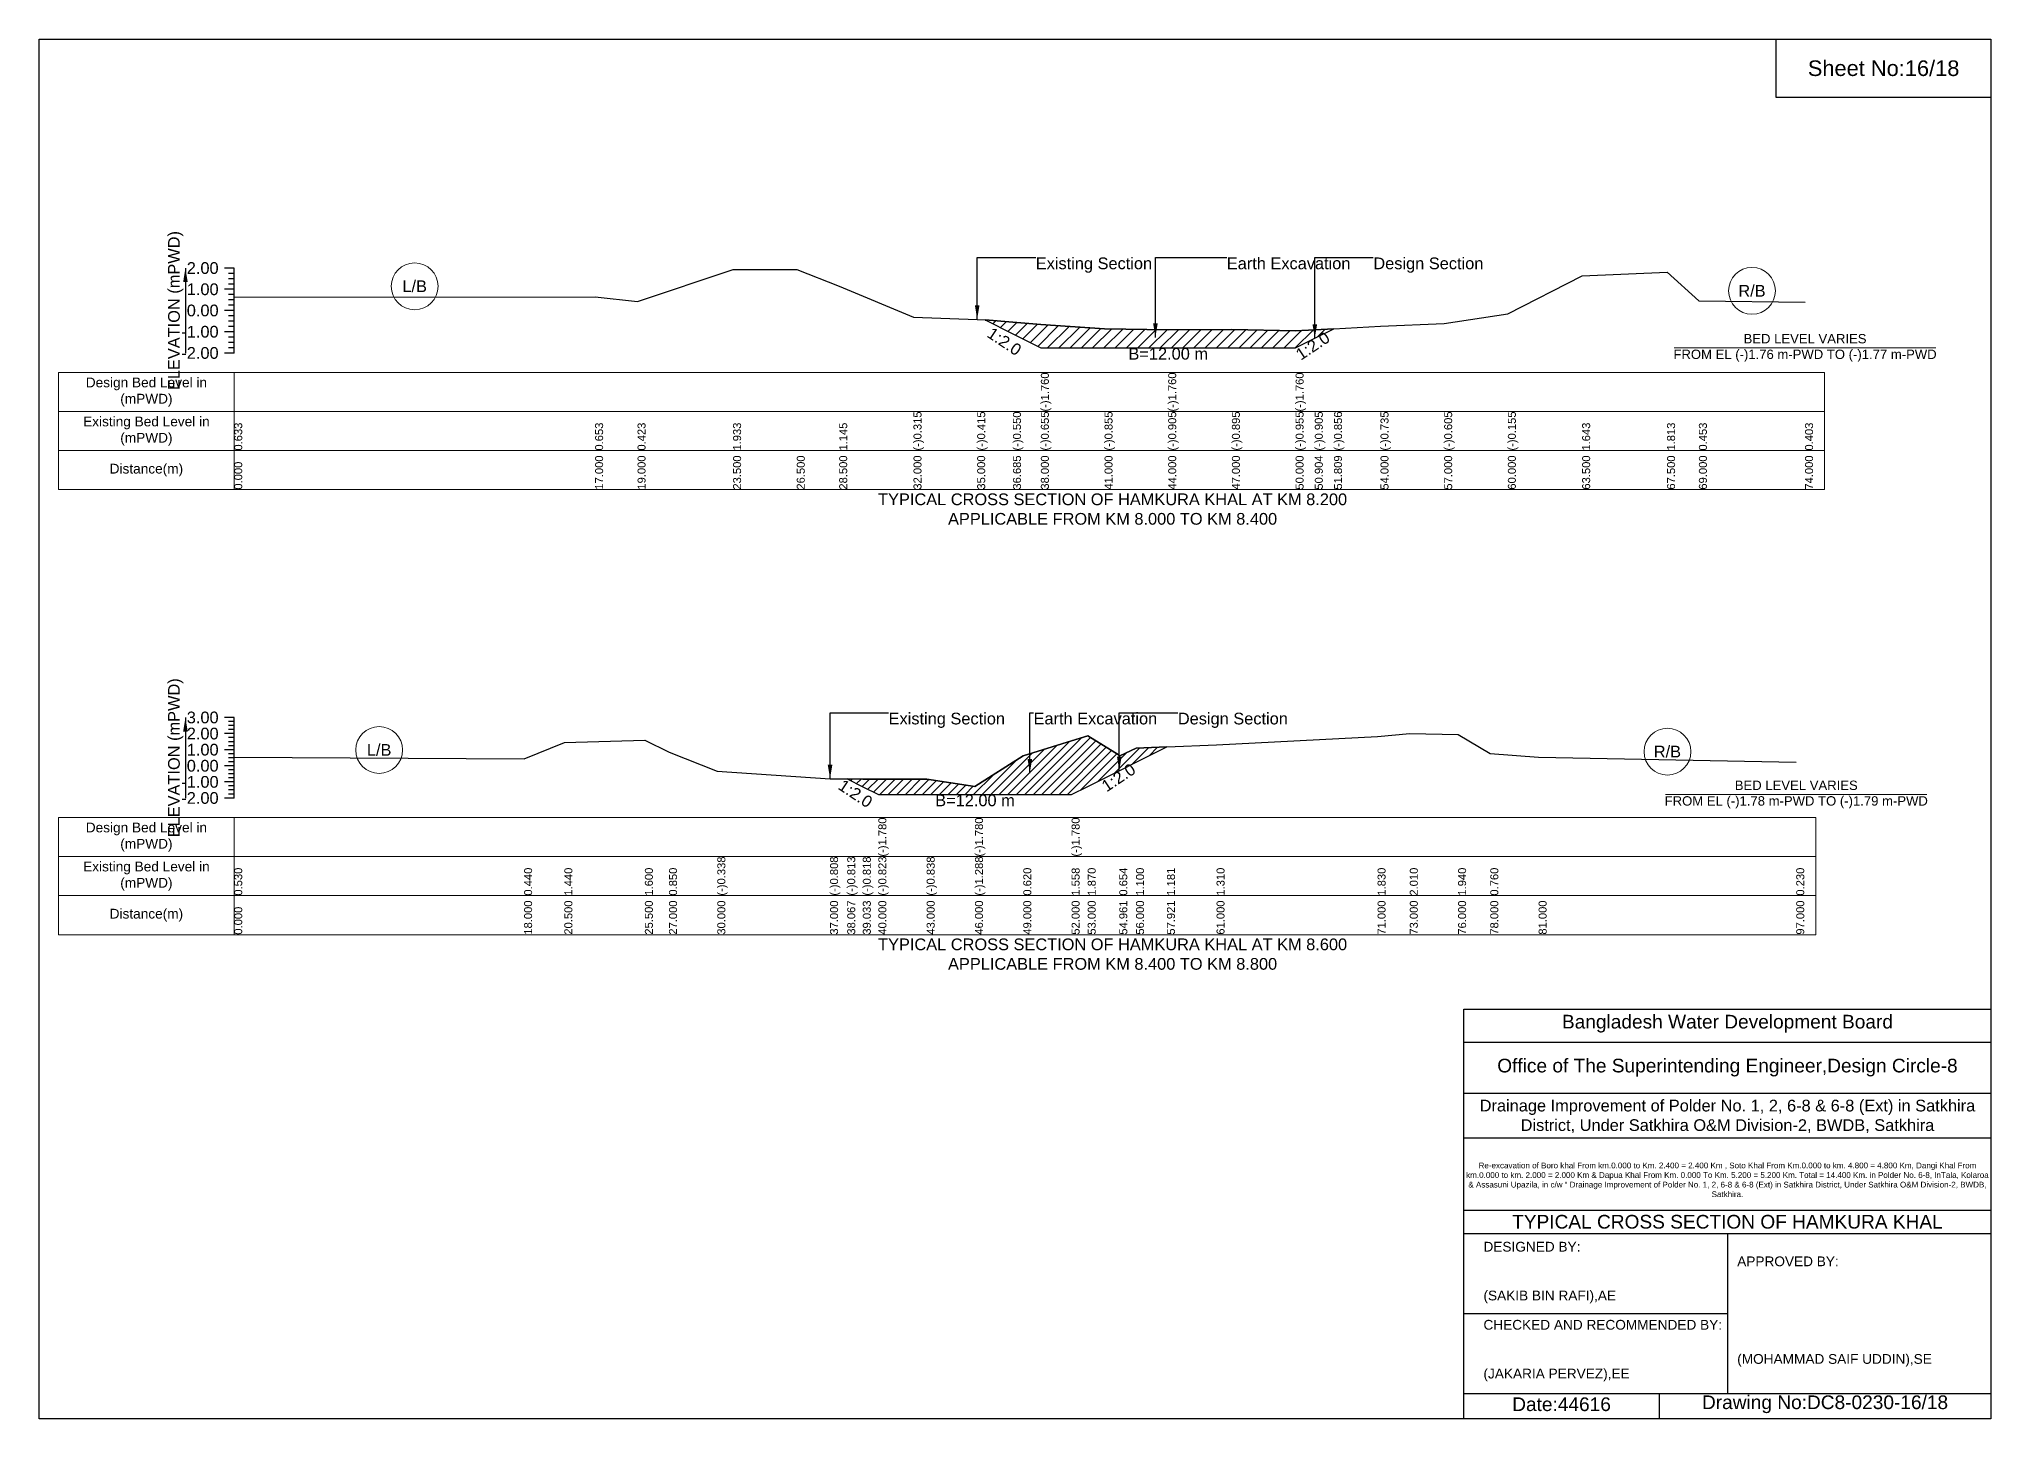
# Model space of a CAD drawing. Header units: inches. Extents: x 91000 to 278000, y -5656 to 20000.
# Drawn here: x 250000 to 258000, y 14344 to 20000 of the extents above; entities that cross this region are included whole.
import ezdxf

# ---------------------------------------------------------------- set-up
doc = ezdxf.new("R2010")
doc.units = ezdxf.units.IN
doc.header["$LTSCALE"] = 7
doc.header["$MEASUREMENT"] = 0
for name, color, linetype, lineweight in [('Cross section Data Border', 7, 'Continuous', 9), ('Cross Section Labels', 7, 'Continuous', 9), ('Existing_Bed_Level for Xsection', 7, 'Continuous', 25)]:
    doc.layers.add(name, color=color, linetype=linetype, lineweight=lineweight)
doc.styles.get("Standard").update_dxf_attribs({"font": 'arial.ttf'})
doc.dimstyles.get("Standard").update_dxf_attribs({"dimtxt": 0.18, "dimasz": 0.18, "dimexe": 0.18, "dimexo": 0.0625, "dimgap": 0.09, "dimtad": 0, "dimtih": 1, "dimtoh": 1, "dimdec": 4, "dimzin": 0, "dimdsep": 46, "dimtxsty": 'Standard', "dimcen": 0.09, "dimadec": 0, "dimazin": 0, "dimtfac": 1, "dimtdec": 4, "dimtofl": 0, "dimtmove": 0, "dimatfit": 3, "dimfxl": 1, "dimtolj": 1, "dimtzin": 0, "dimarcsym": 0})

msp = doc.modelspace()

# ---------------------------------------------------------------- hatches: boundary and pattern name
at = {"layer": 'Existing_Bed_Level for Xsection'}
h = msp.add_hatch(dxfattribs=at)
h.set_pattern_fill('ANSI31', color=256, scale=261, style=0)
h.paths.add_polyline_path([(253877.1, 18848.4), (253991.6, 18791.2), (254106, 18734), (254367, 18734), (254628, 18734), (254889, 18734), (255150, 18734), (255228.7, 18773.3), (255307.4, 18812.7), (255228.7, 18808.3), (255150, 18804), (254889, 18809.2), (254628, 18808.3), (254367, 18812.7), (254106, 18830.1), (253991.6, 18839.3)])
h = msp.add_hatch(dxfattribs=at)
h.set_pattern_fill('ANSI31', color=256, scale=198, style=0)
h.paths.add_polyline_path([(253312.4, 16967.3), (253376.2, 16935.4), (253440, 16903.5), (253638, 16903.5), (253836, 16903.5), (254034, 16903.5), (254232, 16903.5), (254298, 16936.5), (254427.4, 17001.2), (254430, 17002.5), (254496, 17035.5), (254622.8, 17098.9), (254496, 17093.6), (254430, 17062.6), (254427.4, 17064.2), (254298, 17144.4), (254232, 17123.8), (254034, 17061.9), (253836, 16936), (253638, 16965.7), (253440, 16966.7), (253376.2, 16967)])

# ---------------------------------------------------------------- linework, layer by layer
for points in [[(250000, 20000), (258000, 20000), (258000, 14344), (250000, 14344)], [(257120, 20000), (258000, 20000), (258000, 19760), (257120, 19760)]]:
    msp.add_lwpolyline(points, close=True)
for points in [[(255840, 14344), (255840, 16024), (258000, 16024)], [(255840, 15888), (258000, 15888)], [(255840, 15680), (258000, 15680)], [(255840, 15496), (258000, 15496)], [(255840, 15200), (258000, 15200)], [(255840, 15104), (258000, 15104)], [(256920, 15104), (256920, 14448)], [(255840, 14776), (256920, 14776)], [(255840, 14448), (258000, 14448)], [(256640, 14448), (256640, 14344)]]:
    msp.add_lwpolyline(points)
at = {"layer": 'Cross section Data Border'}
for points in [[(250080, 18633.1), (257318, 18633.1), (257318, 18153.1), (250080, 18153.1)], [(250080, 16809), (257282, 16809), (257282, 16329), (250080, 16329)]]:
    msp.add_lwpolyline(points, close=True, dxfattribs=at)
for points in [[(250800, 18633.1), (250800, 18153.1)], [(250080, 18473.1), (257318, 18473.1)], [(250080, 18313.1), (257318, 18313.1)], [(250800, 16809), (250800, 16329)], [(250080, 16649), (257282, 16649)], [(250080, 16489), (257282, 16489)]]:
    msp.add_lwpolyline(points, dxfattribs=at)
at = {"layer": 'Cross Section Labels'}
for points in [[(256702.2, 18734), (257773.8, 18734)], [(256666.2, 16903.5), (257737.8, 16903.5)]]:
    msp.add_lwpolyline(points, dxfattribs=at)
for centre in [(251539.5, 18986.5), (257020.5, 18967.8), (251394, 17086), (256674, 17079.1)]:
    msp.add_circle(centre, 96, dxfattribs=at)
at = {"layer": 'Existing_Bed_Level for Xsection'}
for points in [[(250800, 19061.1), (250760, 19061.1)], [(250800, 18713.1), (250800, 18800.1), (250800, 18887.1), (250800, 18974.1), (250800, 19061.1)], [(250800, 18942.2), (252279, 18943.9), (252453, 18923.9), (252844.5, 19055.3), (253105.5, 19055.3), (253279.5, 18986.7), (253584, 18859.7), (253845, 18851), (253877.1, 18848.4), (253991.6, 18839.3), (254106, 18830.1), (254106, 18830.1), (254367, 18812.7), (254628, 18808.3), (254628, 18808.3), (254889, 18809.2), (255150, 18804), (255150, 18804), (255228.7, 18808.3), (255307.4, 18812.7), (255498, 18823.1), (255759, 18834.5), (256020, 18873.6), (256324.5, 19030), (256672.5, 19044.8), (256803, 18926.5), (257238, 18922.1)], [(250800, 18974.1), (250760, 18974.1)], [(250800, 19039.3), (250776, 19039.3)], [(250800, 19017.6), (250776, 19017.6)], [(250800, 18995.8), (250776, 18995.8)], [(250800, 18887.1), (250760, 18887.1)], [(250800, 18952.3), (250776, 18952.3)], [(250800, 18930.6), (250776, 18930.6)], [(250800, 18908.8), (250776, 18908.8)], [(250800, 18800.1), (250760, 18800.1)], [(250800, 18865.3), (250776, 18865.3)], [(250800, 18843.6), (250776, 18843.6)], [(250800, 18821.8), (250776, 18821.8)], [(250800, 18778.3), (250776, 18778.3)], [(250800, 18756.6), (250776, 18756.6)], [(250800, 18734.8), (250776, 18734.8)], [(250800, 18713.1), (250760, 18713.1)], [(250800, 17219), (250760, 17219)], [(250800, 17202.5), (250776, 17202.5)], [(250800, 16889), (250800, 16955), (250800, 17021), (250800, 17087), (250800, 17153), (250800, 17219)], [(250800, 17153), (250760, 17153)], [(250800, 17186), (250776, 17186)], [(250800, 17169.5), (250776, 17169.5)], [(250800, 17136.5), (250776, 17136.5)], [(250800, 17120), (250776, 17120)], [(250800, 17056), (251988, 17050), (252153, 17116), (252483, 17126.6), (252582, 17077.1), (252780, 16998.7), (253242, 16967.7), (253312.4, 16967.3), (253376.2, 16967), (253440, 16966.7), (253440, 16966.7), (253638, 16965.7), (253836, 16936), (253836, 16936), (254034, 17061.9), (254232, 17123.8), (254232, 17123.8), (254298, 17144.4), (254427.4, 17064.2), (254430, 17062.6), (254496, 17093.6), (254622.8, 17098.9), (254826, 17107.5), (255486, 17141.8), (255618, 17153.7), (255816, 17149), (255948, 17071.2), (256146, 17056), (257202, 17036.2)], [(250800, 17087), (250760, 17087)], [(250800, 17103.5), (250776, 17103.5)], [(250800, 17070.5), (250776, 17070.5)], [(250800, 17054), (250776, 17054)], [(250800, 17021), (250760, 17021)], [(250800, 17037.5), (250776, 17037.5)], [(250800, 17004.5), (250776, 17004.5)], [(250800, 16988), (250776, 16988)], [(250800, 16971.5), (250776, 16971.5)], [(250800, 16955), (250760, 16955)], [(250800, 16889), (250760, 16889)], [(250800, 16938.5), (250776, 16938.5)], [(250800, 16922), (250776, 16922)], [(250800, 16905.5), (250776, 16905.5)]]:
    msp.add_lwpolyline(points, dxfattribs=at)
for points in [[(253877.1, 18848.4), (253877.1, 18848.4), (253991.6, 18791.2), (254106, 18734), (254106, 18734), (254367, 18734), (254628, 18734), (254628, 18734), (254889, 18734), (255150, 18734), (255150, 18734), (255228.7, 18773.3), (255307.4, 18812.7), (255228.7, 18808.3), (255150, 18804), (255150, 18804), (254889, 18809.2), (254628, 18808.3), (254628, 18808.3), (254367, 18812.7), (254106, 18830.1), (254106, 18830.1), (253991.6, 18839.3), (253877.1, 18848.4)], [(253312.4, 16967.3), (253376.2, 16935.4), (253440, 16903.5), (253440, 16903.5), (253638, 16903.5), (253836, 16903.5), (253836, 16903.5), (254034, 16903.5), (254232, 16903.5), (254232, 16903.5), (254298, 16936.5), (254427.4, 17001.2), (254430, 17002.5), (254496, 17035.5), (254622.8, 17098.9), (254622.8, 17098.9), (254622.8, 17098.9), (254496, 17093.6), (254430, 17062.6), (254427.4, 17064.2), (254298, 17144.4), (254232, 17123.8), (254232, 17123.8), (254034, 17061.9), (253836, 16936), (253836, 16936), (253638, 16965.7), (253440, 16966.7), (253440, 16966.7), (253376.2, 16967)]]:
    msp.add_lwpolyline(points, close=True, dxfattribs=at)

# ---------------------------------------------------------------- texts
at = {"attachment_point": 5}
for s, insert, char_height in [('Sheet No:16/18', (257560, 19880), 64), ('Bangladesh Water Development Board', (256920, 15964), 56), ('Office of The Superintending Engineer,Design Circle-8', (256920, 15784), 56)]:
    msp.add_mtext(s, dxfattribs=dict(at, insert=insert, char_height=char_height))
for s, insert, char_height, width, attachment_point in [('Drainage Improvement of Polder No. 1, 2, 6-8 & 6-8 (Ext) in Satkhira District, Under Satkhira O&M Division-2, BWDB, Satkhira', (256920, 15584), 48, 2240, 5), ('Re-excavation of Boro khal From km.0.000 to Km. 2.400 = 2.400 Km , Soto Khal From Km.0.000 to km. 4.800 = 4.800 Km, Dangi Khal From km.0.000 to km. 2.000 = 2.000 Km & Dapua Khal From Km. 0.000 To Km. 5.200 = 5.200 Km. Total = 14.400 Km. in Polder No. 6-8, InTala, Kolaroa & Assasuni Upazila, in c/w “ Drainage Improvement of Polder No. 1, 2, 6-8 & 6-8 (Ext) in Satkhira District, Under Satkhira O&M Division-2, BWDB, Satkhira.', (256920, 15324), 23.565, 2160, 5), ('TYPICAL CROSS SECTION OF HAMKURA KHAL', (256920, 15152), 56, 2240, 5), ('DESIGNED BY:^J^J^J(SAKIB BIN RAFI),AE', (255920, 14944), 40, 1120, 4), ('APPROVED BY:^J^J^J^J^J^J(MOHAMMAD SAIF UDDIN),SE', (256960, 14784), 40, 1120, 4), ('CHECKED AND RECOMMENDED BY:^J^J^J(JAKARIA PERVEZ),EE', (255920, 14624), 40, 1120, 4), ('Date:44616', (256240, 14404), 56, 1120, 5), ('Drawing No:DC8-0230-16/18', (257320, 14404), 56, 1760, 5)]:
    msp.add_mtext(s, dxfattribs=dict(insert=insert, char_height=char_height, width=width, attachment_point=attachment_point))
at = {"layer": 'Cross section Data Border', "char_height": 40, "width": 640, "attachment_point": 5}
for s, insert in [('Design Bed Level in (mPWD)', (250440, 18553.1)), ('Existing Bed Level in (mPWD)', (250440, 18393.1)), ('Distance(m)', (250440, 18233.1)), ('Design Bed Level in (mPWD)', (250440, 16729)), ('Existing Bed Level in (mPWD)', (250440, 16569)), ('Distance(m)', (250440, 16409))]:
    msp.add_mtext(s, dxfattribs=dict(at, insert=insert))
at = {"layer": 'Cross Section Labels'}
for s, insert, char_height, attachment_point in [('Existing Section', (254085, 19104.6), 48, 1), ('Earth Excavation', (254868, 19104.6), 48, 1), ('Design Section', (255468.7, 19104.6), 48, 1), ('L/B', (251539.5, 18986.5), 48, 5), ('R/B', (257020.5, 18967.8), 48, 5), ('B=12.00 m', (254628, 18734), 48, 2), ('BED LEVEL VARIES ^JFROM EL (-)1.76 m-PWD TO (-)1.77 m-PWD', (257238, 18734), 38.4, 5), ('TYPICAL CROSS SECTION OF HAMKURA KHAL AT KM 8.200^JAPPLICABLE FROM KM 8.000 TO KM 8.400', (254400, 18073.1), 48, 5), ('Existing Section', (253482, 17238.8), 48, 1), ('Earth Excavation', (254076, 17238.8), 48, 1), ('Design Section', (254667.4, 17238.8), 48, 1), ('L/B', (251394, 17086), 48, 5), ('R/B', (256674, 17079.1), 48, 5), ('BED LEVEL VARIES ^JFROM EL (-)1.78 m-PWD TO (-)1.79 m-PWD', (257202, 16903.5), 38.4, 5), ('B=12.00 m', (253836, 16903.5), 48, 2), ('TYPICAL CROSS SECTION OF HAMKURA KHAL AT KM 8.600^JAPPLICABLE FROM KM 8.400 TO KM 8.800', (254400, 16249), 48, 5)]:
    msp.add_mtext(s, dxfattribs=dict(at, insert=insert, char_height=char_height, attachment_point=attachment_point))
at = {"layer": 'Cross Section Labels', "char_height": 48, "attachment_point": 2}
for insert, rotation in [((253969.8, 18780.3), 326.30993), ((255206.9, 18762.4), 33.69007), ((254410.9, 16993), 33.69007), ((253359.7, 16927.2), 326.30993)]:
    msp.add_mtext('1:2.0', dxfattribs=dict(at, insert=insert, rotation=rotation))
at = {"layer": 'Existing_Bed_Level for Xsection', "rotation": 90}
for s, insert, char_height, attachment_point in [('ELEVATION (mPWD)', (250560, 18887.1), 48, 5), ('(-)1.760', (254106, 18473.1), 32.8, 1), ('(-)1.760', (254628, 18473.1), 32.8, 1), ('(-)1.760', (255150, 18473.1), 32.8, 1), ('0.633', (250800, 18313.1), 32.8, 1), ('0.653', (252279, 18313.1), 32.8, 1), ('0.423', (252453, 18313.1), 32.8, 1), ('1.933', (252844.5, 18313.1), 32.8, 1), ('1.145', (253279.5, 18313.1), 32.8, 1), ('(-)0.315', (253584, 18313.1), 32.8, 1), ('(-)0.415', (253845, 18313.1), 32.8, 1), ('(-)0.550', (253991.6, 18313.1), 32.8, 1), ('(-)0.655', (254106, 18313.1), 32.8, 1), ('(-)0.855', (254367, 18313.1), 32.8, 1), ('(-)0.905', (254628, 18313.1), 32.8, 1), ('(-)0.895', (254889, 18313.1), 32.8, 1), ('(-)0.955', (255150, 18313.1), 32.8, 1), ('(-)0.905', (255228.7, 18313.1), 32.8, 1), ('(-)0.856', (255307.4, 18313.1), 32.8, 1), ('(-)0.735', (255498, 18313.1), 32.8, 1), ('(-)0.605', (255759, 18313.1), 32.8, 1), ('(-)0.155', (256020, 18313.1), 32.8, 1), ('1.643', (256324.5, 18313.1), 32.8, 1), ('1.813', (256672.5, 18313.1), 32.8, 1), ('0.453', (256803, 18313.1), 32.8, 1), ('0.403', (257238, 18313.1), 32.8, 1), ('0.000', (250800, 18153.1), 32.8, 1), ('17.000', (252279, 18153.1), 32.8, 1), ('19.000', (252453, 18153.1), 32.8, 1), ('23.500', (252844.5, 18153.1), 32.8, 1), ('26.500', (253105.5, 18153.1), 32.8, 1), ('28.500', (253279.5, 18153.1), 32.8, 1), ('32.000', (253584, 18153.1), 32.8, 1), ('35.000', (253845, 18153.1), 32.8, 1), ('36.685', (253991.6, 18153.1), 32.8, 1), ('38.000', (254106, 18153.1), 32.8, 1), ('41.000', (254367, 18153.1), 32.8, 1), ('44.000', (254628, 18153.1), 32.8, 1), ('47.000', (254889, 18153.1), 32.8, 1), ('50.000', (255150, 18153.1), 32.8, 1), ('50.904', (255228.7, 18153.1), 32.8, 1), ('51.809', (255307.4, 18153.1), 32.8, 1), ('54.000', (255498, 18153.1), 32.8, 1), ('57.000', (255759, 18153.1), 32.8, 1), ('60.000', (256020, 18153.1), 32.8, 1), ('63.500', (256324.5, 18153.1), 32.8, 1), ('67.500', (256672.5, 18153.1), 32.8, 1), ('69.000', (256803, 18153.1), 32.8, 1), ('74.000', (257238, 18153.1), 32.8, 1), ('ELEVATION (mPWD)', (250560, 17054), 48, 5), ('(-)1.780', (253440, 16649), 32.8, 1), ('(-)1.780', (253836, 16649), 32.8, 1), ('(-)1.780', (254232, 16649), 32.8, 1), ('(-)0.338', (252780, 16489), 32.8, 1), ('(-)0.808', (253242, 16489), 32.8, 1), ('(-)0.813', (253312.4, 16489), 32.8, 1), ('(-)0.818', (253376.2, 16489), 32.8, 1), ('(-)0.823', (253440, 16489), 32.8, 1), ('(-)0.838', (253638, 16489), 32.8, 1), ('(-)1.288', (253836, 16489), 32.8, 1), ('0.530', (250800, 16489), 32.8, 1), ('0.440', (251988, 16489), 32.8, 1), ('1.440', (252153, 16489), 32.8, 1), ('1.600', (252483, 16489), 32.8, 1), ('0.850', (252582, 16489), 32.8, 1), ('0.620', (254034, 16489), 32.8, 1), ('1.558', (254232, 16489), 32.8, 1), ('1.870', (254298, 16489), 32.8, 1), ('0.654', (254427.4, 16489), 32.8, 1), ('1.100', (254496, 16489), 32.8, 1), ('1.181', (254622.8, 16489), 32.8, 1), ('1.310', (254826, 16489), 32.8, 1), ('1.830', (255486, 16489), 32.8, 1), ('2.010', (255618, 16489), 32.8, 1), ('1.940', (255816, 16489), 32.8, 1), ('0.760', (255948, 16489), 32.8, 1), ('0.230', (257202, 16489), 32.8, 1), ('0.000', (250800, 16329), 32.8, 1), ('18.000', (251988, 16329), 32.8, 1), ('20.500', (252153, 16329), 32.8, 1), ('25.500', (252483, 16329), 32.8, 1), ('27.000', (252582, 16329), 32.8, 1), ('30.000', (252780, 16329), 32.8, 1), ('37.000', (253242, 16329), 32.8, 1), ('38.067', (253312.4, 16329), 32.8, 1), ('39.033', (253376.2, 16329), 32.8, 1), ('40.000', (253440, 16329), 32.8, 1), ('43.000', (253638, 16329), 32.8, 1), ('46.000', (253836, 16329), 32.8, 1), ('49.000', (254034, 16329), 32.8, 1), ('52.000', (254232, 16329), 32.8, 1), ('53.000', (254298, 16329), 32.8, 1), ('54.961', (254427.4, 16329), 32.8, 1), ('56.000', (254496, 16329), 32.8, 1), ('57.921', (254622.8, 16329), 32.8, 1), ('61.000', (254826, 16329), 32.8, 1), ('71.000', (255486, 16329), 32.8, 1), ('73.000', (255618, 16329), 32.8, 1), ('76.000', (255816, 16329), 32.8, 1), ('78.000', (255948, 16329), 32.8, 1), ('81.000', (256146, 16329), 32.8, 1), ('97.000', (257202, 16329), 32.8, 1)]:
    msp.add_mtext(s, dxfattribs=dict(at, insert=insert, char_height=char_height, attachment_point=attachment_point))
at = {"layer": 'Existing_Bed_Level for Xsection', "char_height": 48, "attachment_point": 6}
for s, insert in [('2.00', (250736, 19061.1)), ('1.00', (250736, 18974.1)), ('0.00', (250736, 18887.1)), ('-1.00', (250736, 18800.1)), ('-2.00', (250736, 18713.1)), ('3.00', (250736, 17219)), ('2.00', (250736, 17153)), ('0.00', (250736, 17021)), ('1.00', (250736, 17087)), ('-1.00', (250736, 16955)), ('-2.00', (250736, 16889))]:
    msp.add_mtext(s, dxfattribs=dict(at, insert=insert))

# ---------------------------------------------------------------- leaders
at = {"layer": 'Cross Section Labels', "annotation_type": 0, "has_hookline": 1, "hookline_direction": 0}
for points, text_width in [([(253845, 18851), (253845, 19104.6), (254084.9, 19104.6)], 467.2), ([(254575.5, 18777.2), (254575.5, 19104.6), (254867.9, 19104.6)], 497), ([(255228.7, 18773.3), (255228.7, 19104.6), (255468.6, 19104.6)], 441.2), ([(253242, 16967.7), (253242, 17238.8), (253481.9, 17238.8)], 467.2), ([(254060.9, 16991.6), (254060.9, 17238.8), (254075.9, 17238.8)], 497), ([(254427.4, 17001.2), (254427.4, 17238.8), (254667.3, 17238.8)], 441.2)]:
    msp.add_leader(points, dimstyle='Standard', override={"dimasz": 57.6}, dxfattribs=dict(at, text_width=text_width))
at = {"layer": 'Existing_Bed_Level for Xsection'}
for points in [[(250600, 19061.1), (250600, 18713.1)], [(250600, 17219), (250600, 16889)]]:
    msp.add_leader(points, dimstyle='Standard', override={"dimasz": 57.6}, dxfattribs=at)

doc.saveas('drawing.dxf')
